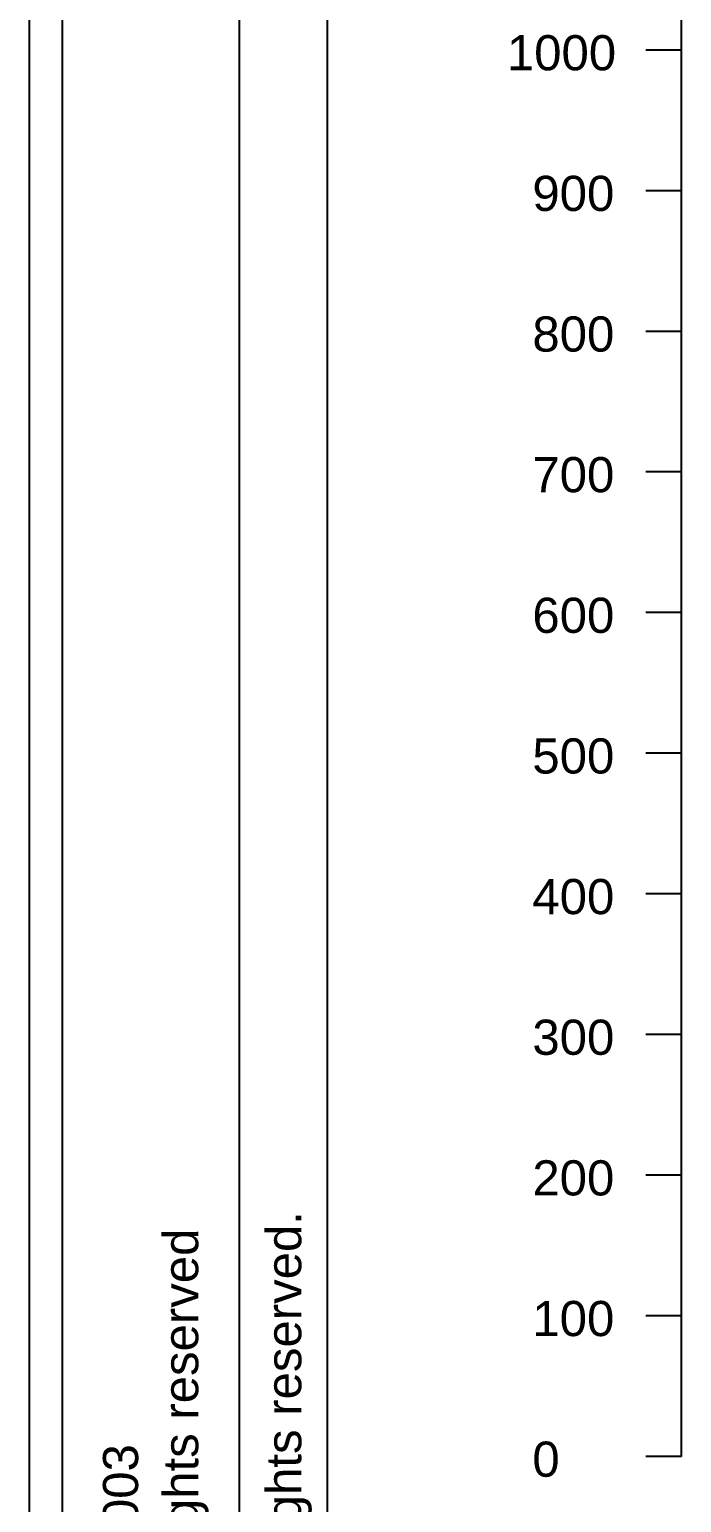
# Model space of a CAD drawing. Header units: inches. Extents: x 0 to 420, y 0 to 297.
# Drawn here: x 0.5 to 37.6, y 60.5 to 144.3 of the extents above; entities that cross this region are included whole.
import ezdxf
from ezdxf.enums import TextEntityAlignment as Align

# ---------------------------------------------------------------- set-up
doc = ezdxf.new("R2010")
doc.units = ezdxf.units.IN
doc.layers.add('Default', color=7, linetype='Continuous')
doc.layers.add('DV1_Default', color=7, linetype='Continuous')
doc.styles.add('SEACAD_arial_ttf', font='arial.ttf', dxfattribs={"height": 0.2})

# ---------------------------------------------------------------- blocks, each defined once
blk = doc.blocks.new('SE')
at = {"layer": 'DV1_Default', "color": 7, "linetype": 'Continuous', "ltscale": 25.4}
for p, q in [((37.567, 63.096), (37.567, 239.096)), ((37.567, 143.096), (35.527, 143.096)), ((37.567, 135.096), (35.527, 135.096)), ((37.567, 127.096), (35.527, 127.096)), ((37.567, 119.096), (35.527, 119.096)), ((37.567, 111.096), (35.527, 111.096)), ((37.567, 103.096), (35.527, 103.096)), ((37.567, 95.096), (35.527, 95.096)), ((37.567, 87.096), (35.527, 87.096)), ((37.567, 79.096), (35.527, 79.096)), ((37.567, 71.096), (35.527, 71.096)), ((37.567, 63.096), (35.527, 63.096))]:
    blk.add_line(p, q, dxfattribs=at)
at = {"layer": 'DV1_Default', "color": 7, "linetype": 'Continuous', "ltscale": 25.4, "style": 'SEACAD_arial_ttf'}
for s, p in [('1000', (27.633, 143.944)), ('900', (29.083, 135.944)), ('800', (29.083, 127.944)), ('700', (29.083, 119.944)), ('600', (29.083, 111.944)), ('500', (29.083, 103.944)), ('400', (29.083, 95.944)), ('300', (29.083, 87.944)), ('200', (29.083, 79.944)), ('100', (29.083, 71.944)), ('0', (29.083, 63.944))]:
    blk.add_text(s, height=2, dxfattribs=at).set_placement(p, align=Align.TOP_LEFT)

msp = doc.modelspace()

# ---------------------------------------------------------------- linework, layer by layer
at = {"layer": 'Default', "color": 7, "linetype": 'Continuous', "ltscale": 25.4}
for p, q in [((0.479, 0.423), (0.479, 297.366)), ((2.354, 2.339), (2.354, 295.368)), ((12.419, 22.378), (12.419, 295.368)), ((17.405, 295.368), (17.405, 2.289))]:
    msp.add_line(p, q, dxfattribs=at)

# ---------------------------------------------------------------- block references
at = {"layer": 'Default'}
msp.add_blockref('SE', (0, 0), dxfattribs=at)

# ---------------------------------------------------------------- texts
at = {"layer": 'Default', "color": 7, "linetype": 'Continuous', "ltscale": 25.4, "style": 'SEACAD_arial_ttf'}
for s, p in [('Conveyed confidentially.All rights reserved.', (13.94, 23.641)), ('Conveyed confidentially.all rights reserved', (8.079, 23.73)), ('Copyright (C) Siemens AG 2003', (4.66, 23.739))]:
    msp.add_text(s, height=2, rotation=90, dxfattribs=at).set_placement(p, align=Align.TOP_LEFT)

doc.saveas('drawing.dxf')
